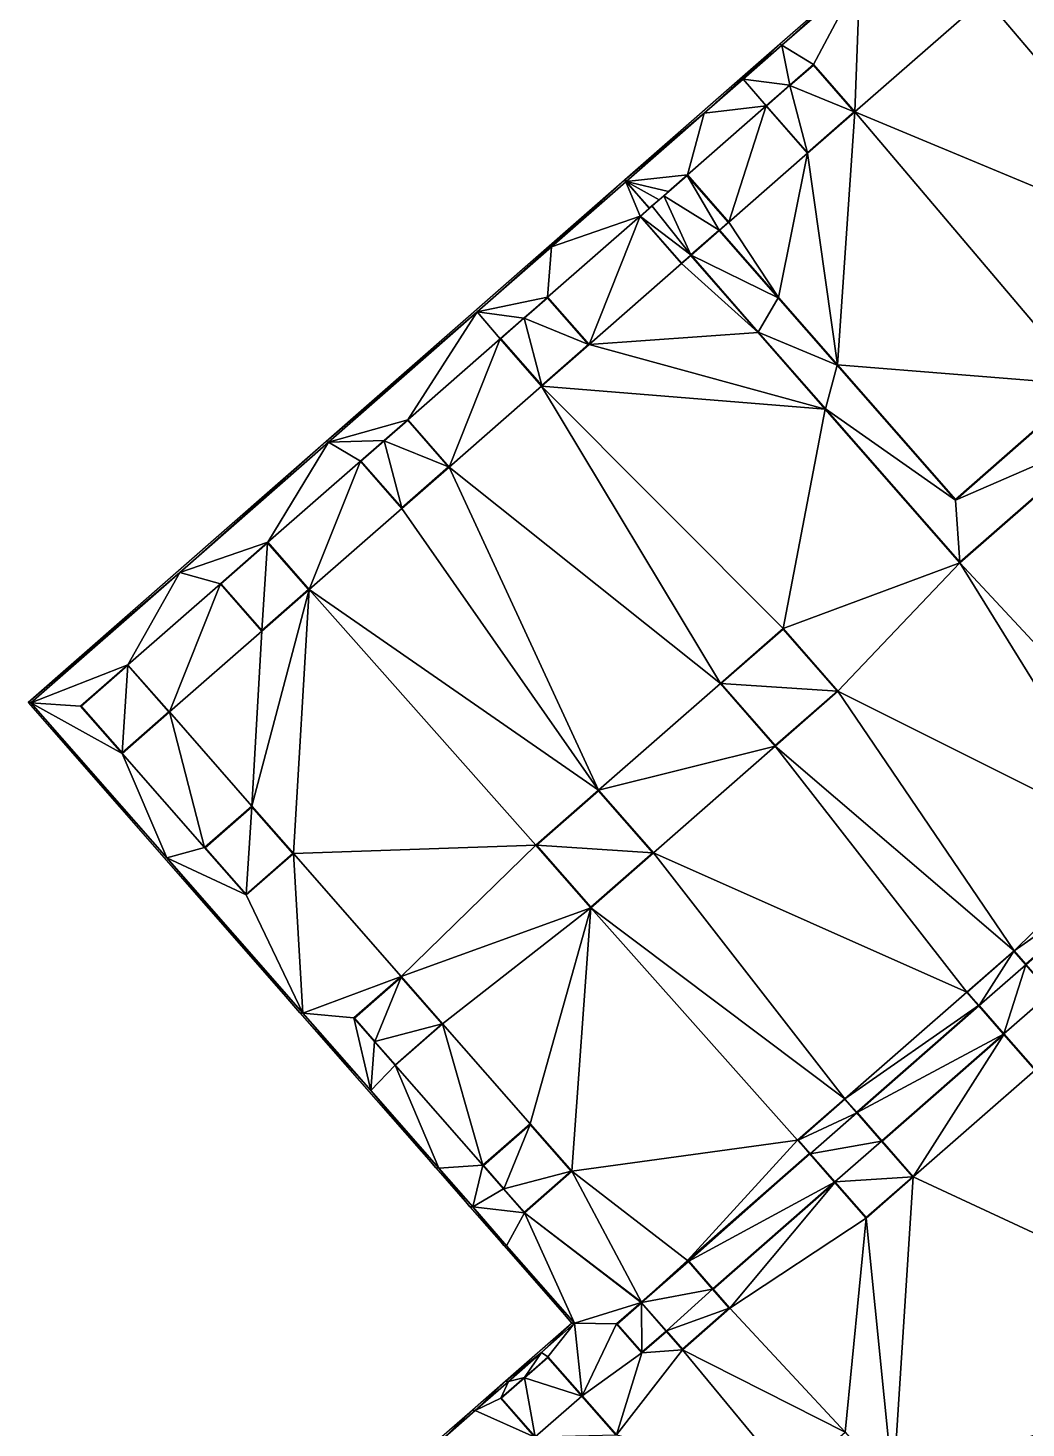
# Model space of a CAD drawing. Header units: metres. Extents: x 217325 to 217429, y 103029 to 103120.
# Drawn here: x 217325.04 to 217349.47, y 103057.4 to 103091.67 of the extents above; entities that cross this region are included whole.
import ezdxf

# ---------------------------------------------------------------- set-up
doc = ezdxf.new("R2010")
doc.units = ezdxf.units.M
doc.layers.add('_fondations', color=7, linetype='Continuous')

msp = doc.modelspace()

# ---------------------------------------------------------------- linework, layer by layer
at = {"layer": '_fondations', "color": 3, "true_color": 0x00ff00}
for points in [[(217348.464, 103092.411, 201.12), (217353.878, 103086.039, 201.12), (217349.81, 103093.59, 201.12)], [(217343.442, 103091.274, 201.12), (217343.494, 103091.253, 201.12), (217345.337, 103092.934, 201.12)], [(217345.337, 103092.934, 201.12), (217343.494, 103091.253, 201.12), (217345.398, 103092.921, 201.12)], [(217344.263, 103090.779, 201.12), (217345.398, 103092.921, 201.12), (217343.494, 103091.253, 201.12)], [(217344.263, 103090.779, 201.12), (217345.278, 103089.62, 201.12), (217345.398, 103092.921, 201.12)], [(217345.278, 103089.62, 201.12), (217348.464, 103092.411, 201.12), (217345.398, 103092.921, 201.12)], [(217345.278, 103089.62, 201.12), (217353.878, 103086.039, 201.12), (217348.464, 103092.411, 201.12)], [(217341.589, 103089.585, 201.12), (217343.442, 103091.274, 201.12), (217339.651, 103087.954, 201.12)], [(217343.442, 103091.274, 201.12), (217341.589, 103089.585, 201.12), (217342.541, 103090.419, 201.12)], [(217343.442, 103091.274, 201.12), (217342.541, 103090.419, 201.12), (217343.494, 103091.253, 201.12)], [(217343.684, 103090.271, 201.12), (217343.494, 103091.253, 201.12), (217342.541, 103090.419, 201.12)], [(217343.494, 103091.253, 201.12), (217343.684, 103090.271, 201.12), (217344.263, 103090.779, 201.12)], [(217344.262, 103090.765, 200.6), (217344.263, 103090.779, 201.12), (217343.684, 103090.271, 201.12)], [(217344.262, 103090.765, 200.6), (217345.264, 103089.621, 200.6), (217344.263, 103090.779, 201.12)], [(217344.263, 103090.779, 201.12), (217345.264, 103089.621, 200.6), (217345.278, 103089.62, 201.12)], [(217344.262, 103090.765, 200.6), (217343.684, 103090.271, 201.12), (217343.69, 103090.264, 200.6)], [(217345.264, 103089.621, 200.6), (217344.262, 103090.765, 200.6), (217343.69, 103090.264, 200.6)], [(217341.589, 103089.585, 201.12), (217343.105, 103089.764, 201.12), (217342.541, 103090.419, 201.12)], [(217342.541, 103090.419, 201.12), (217343.105, 103089.764, 201.12), (217343.684, 103090.271, 201.12)], [(217343.105, 103089.764, 201.12), (217343.119, 103089.763, 200.6), (217343.684, 103090.271, 201.12)], [(217343.684, 103090.271, 201.12), (217343.119, 103089.763, 200.6), (217343.69, 103090.264, 200.6)], [(217343.119, 103089.763, 200.6), (217344.12, 103088.62, 200.6), (217343.69, 103090.264, 200.6)], [(217344.12, 103088.62, 200.6), (217345.264, 103089.621, 200.6), (217343.69, 103090.264, 200.6)], [(217341.179, 103088.077, 201.12), (217343.105, 103089.764, 201.12), (217341.589, 103089.585, 201.12)], [(217341.179, 103088.077, 201.12), (217342.193, 103086.919, 201.12), (217343.105, 103089.764, 201.12)], [(217343.105, 103089.764, 201.12), (217342.193, 103086.919, 201.12), (217344.119, 103088.606, 201.12)], [(217343.119, 103089.763, 200.6), (217343.105, 103089.764, 201.12), (217344.119, 103088.606, 201.12)], [(217344.12, 103088.62, 200.6), (217343.119, 103089.763, 200.6), (217344.119, 103088.606, 201.12)], [(217339.651, 103087.954, 201.12), (217339.684, 103087.917, 201.12), (217341.589, 103089.585, 201.12)], [(217341.179, 103088.077, 201.12), (217341.589, 103089.585, 201.12), (217339.684, 103087.917, 201.12)], [(217344.12, 103088.62, 200.6), (217344.119, 103088.606, 201.12), (217345.278, 103089.62, 201.12)], [(217345.278, 103089.62, 201.12), (217344.119, 103088.606, 201.12), (217344.854, 103083.426, 201.12)], [(217345.264, 103089.621, 200.6), (217344.12, 103088.62, 200.6), (217345.278, 103089.62, 201.12)], [(217350.94, 103082.935, 201.12), (217345.278, 103089.62, 201.12), (217344.854, 103083.426, 201.12)], [(217353.878, 103086.039, 201.12), (217345.278, 103089.62, 201.12), (217350.94, 103082.935, 201.12)], [(217344.119, 103088.606, 201.12), (217342.193, 103086.919, 201.12), (217343.411, 103085.074, 201.12)], [(217344.854, 103083.426, 201.12), (217344.119, 103088.606, 201.12), (217343.411, 103085.074, 201.12)], [(217341.179, 103088.077, 201.12), (217339.684, 103087.917, 201.12), (217340.716, 103087.672, 201.12)], [(217341.954, 103086.722, 200.6), (217341.178, 103088.063, 200.6), (217340.606, 103087.563, 200.6)], [(217340.716, 103087.672, 201.12), (217340.606, 103087.563, 200.6), (217341.178, 103088.063, 200.6)], [(217341.178, 103088.063, 200.6), (217341.179, 103088.077, 201.12), (217340.716, 103087.672, 201.12)], [(217341.178, 103088.063, 200.6), (217342.193, 103086.919, 201.12), (217341.179, 103088.077, 201.12)], [(217341.178, 103088.063, 200.6), (217342.179, 103086.92, 200.6), (217342.193, 103086.919, 201.12)], [(217342.179, 103086.92, 200.6), (217341.178, 103088.063, 200.6), (217341.954, 103086.722, 200.6)], [(217336.036, 103084.721, 201.32), (217339.644, 103087.948, 201.32), (217332.343, 103081.553, 201.32)], [(217339.644, 103087.948, 201.32), (217336.036, 103084.721, 201.32), (217337.856, 103086.316, 201.32)], [(217339.677, 103087.91, 201.32), (217339.644, 103087.948, 201.32), (217337.856, 103086.316, 201.32)], [(217340.02, 103087.063, 201.32), (217339.677, 103087.91, 201.32), (217337.856, 103086.316, 201.32)], [(217339.644, 103087.948, 201.32), (217339.677, 103087.91, 201.32), (217339.651, 103087.954, 201.12)], [(217339.677, 103087.91, 201.32), (217339.684, 103087.917, 201.12), (217339.651, 103087.954, 201.12)], [(217339.684, 103087.917, 201.12), (217339.677, 103087.91, 201.32), (217340.246, 103087.26, 201.32)], [(217339.677, 103087.91, 201.32), (217340.02, 103087.063, 201.32), (217340.246, 103087.26, 201.32)], [(217339.684, 103087.917, 201.12), (217340.246, 103087.26, 201.32), (217340.253, 103087.267, 201.12)], [(217339.684, 103087.917, 201.12), (217340.253, 103087.267, 201.12), (217340.485, 103087.47, 201.12)], [(217339.684, 103087.917, 201.12), (217340.485, 103087.47, 201.12), (217340.716, 103087.672, 201.12)], [(217340.32, 103087.312, 200.6), (217340.485, 103087.47, 201.12), (217340.253, 103087.267, 201.12)], [(217340.485, 103087.47, 201.12), (217340.32, 103087.312, 200.6), (217340.606, 103087.563, 200.6)], [(217341.262, 103086.116, 200.6), (217340.606, 103087.563, 200.6), (217340.32, 103087.312, 200.6)], [(217340.606, 103087.563, 200.6), (217340.716, 103087.672, 201.12), (217340.485, 103087.47, 201.12)], [(217341.262, 103086.116, 200.6), (217341.954, 103086.722, 200.6), (217340.606, 103087.563, 200.6)], [(217340.02, 103087.063, 201.32), (217337.757, 103085.08, 201.32), (217338.772, 103083.922, 201.32)], [(217337.757, 103085.08, 201.32), (217340.02, 103087.063, 201.32), (217337.856, 103086.316, 201.32)], [(217341.035, 103085.904, 201.32), (217340.02, 103087.063, 201.32), (217338.772, 103083.922, 201.32)], [(217340.02, 103087.063, 201.32), (217340.034, 103087.062, 200.6), (217340.246, 103087.26, 201.32)], [(217341.036, 103085.918, 200.6), (217340.034, 103087.062, 200.6), (217340.02, 103087.063, 201.32)], [(217341.036, 103085.918, 200.6), (217340.02, 103087.063, 201.32), (217341.035, 103085.904, 201.32)], [(217341.262, 103086.116, 200.6), (217340.32, 103087.312, 200.6), (217340.034, 103087.062, 200.6)], [(217340.246, 103087.26, 201.32), (217340.034, 103087.062, 200.6), (217340.32, 103087.312, 200.6)], [(217340.034, 103087.062, 200.6), (217341.036, 103085.918, 200.6), (217341.262, 103086.116, 200.6)], [(217340.253, 103087.267, 201.12), (217340.246, 103087.26, 201.32), (217340.32, 103087.312, 200.6)], [(217341.96, 103086.715, 200.75), (217341.954, 103086.722, 200.6), (217341.262, 103086.116, 200.6)], [(217341.268, 103086.109, 200.75), (217341.96, 103086.715, 200.75), (217341.262, 103086.116, 200.6)], [(217341.96, 103086.715, 200.75), (217341.268, 103086.109, 200.75), (217343.405, 103085.065, 200.75)], [(217341.968, 103086.721, 201.12), (217342.179, 103086.92, 200.6), (217341.954, 103086.722, 200.6)], [(217341.96, 103086.715, 200.75), (217341.968, 103086.721, 201.12), (217341.954, 103086.722, 200.6)], [(217341.968, 103086.721, 201.12), (217341.96, 103086.715, 200.75), (217343.411, 103085.074, 201.12)], [(217343.411, 103085.074, 201.12), (217341.96, 103086.715, 200.75), (217343.405, 103085.065, 200.75)], [(217342.179, 103086.92, 200.6), (217341.968, 103086.721, 201.12), (217342.193, 103086.919, 201.12)], [(217342.193, 103086.919, 201.12), (217341.968, 103086.721, 201.12), (217343.411, 103085.074, 201.12)], [(217336.036, 103084.721, 201.32), (217337.757, 103085.08, 201.32), (217337.856, 103086.316, 201.32)], [(217341.036, 103085.918, 200.6), (217341.035, 103085.904, 201.32), (217341.261, 103086.102, 201.32)], [(217341.035, 103085.904, 201.32), (217342.908, 103084.221, 201.32), (217341.261, 103086.102, 201.32)], [(217341.036, 103085.918, 200.6), (217341.261, 103086.102, 201.32), (217341.262, 103086.116, 200.6)], [(217341.261, 103086.102, 201.32), (217341.268, 103086.109, 200.75), (217341.262, 103086.116, 200.6)], [(217341.268, 103086.109, 200.75), (217341.261, 103086.102, 201.32), (217342.914, 103084.23, 200.75)], [(217342.914, 103084.23, 200.75), (217341.261, 103086.102, 201.32), (217342.908, 103084.221, 201.32)], [(217341.268, 103086.109, 200.75), (217342.914, 103084.23, 200.75), (217343.405, 103085.065, 200.75)], [(217341.035, 103085.904, 201.32), (217338.772, 103083.922, 201.32), (217342.908, 103084.221, 201.32)], [(217337.757, 103085.08, 201.32), (217336.036, 103084.721, 201.32), (217337.178, 103084.573, 201.32)], [(217337.756, 103085.066, 200.6), (217337.757, 103085.08, 201.32), (217337.178, 103084.573, 201.32)], [(217337.756, 103085.066, 200.6), (217337.178, 103084.573, 201.32), (217337.184, 103084.566, 200.6)], [(217338.757, 103083.923, 200.6), (217337.756, 103085.066, 200.6), (217337.184, 103084.566, 200.6)], [(217337.757, 103085.08, 201.32), (217337.756, 103085.066, 200.6), (217338.772, 103083.922, 201.32)], [(217337.756, 103085.066, 200.6), (217338.757, 103083.923, 200.6), (217338.772, 103083.922, 201.32)], [(217342.914, 103084.23, 200.75), (217344.849, 103083.416, 200.75), (217343.405, 103085.065, 200.75)], [(217344.854, 103083.426, 201.12), (217343.411, 103085.074, 201.12), (217343.405, 103085.065, 200.75)], [(217344.854, 103083.426, 201.12), (217343.405, 103085.065, 200.75), (217344.849, 103083.416, 200.75)], [(217332.343, 103081.553, 201.32), (217332.395, 103081.532, 201.32), (217336.036, 103084.721, 201.32)], [(217334.335, 103082.083, 201.32), (217336.036, 103084.721, 201.32), (217332.395, 103081.532, 201.32)], [(217334.335, 103082.083, 201.32), (217336.598, 103084.066, 201.32), (217336.036, 103084.721, 201.32)], [(217336.036, 103084.721, 201.32), (217336.598, 103084.066, 201.32), (217337.178, 103084.573, 201.32)], [(217336.598, 103084.066, 201.32), (217336.612, 103084.065, 200.6), (217337.178, 103084.573, 201.32)], [(217337.178, 103084.573, 201.32), (217336.612, 103084.065, 200.6), (217337.184, 103084.566, 200.6)], [(217336.612, 103084.065, 200.6), (217337.614, 103082.921, 200.6), (217337.184, 103084.566, 200.6)], [(217337.614, 103082.921, 200.6), (217338.757, 103083.923, 200.6), (217337.184, 103084.566, 200.6)], [(217336.598, 103084.066, 201.32), (217334.335, 103082.083, 201.32), (217335.35, 103080.925, 201.32)], [(217337.613, 103082.907, 201.32), (217336.598, 103084.066, 201.32), (217335.35, 103080.925, 201.32)], [(217337.614, 103082.921, 200.6), (217336.612, 103084.065, 200.6), (217336.598, 103084.066, 201.32)], [(217337.614, 103082.921, 200.6), (217336.598, 103084.066, 201.32), (217337.613, 103082.907, 201.32)], [(217338.757, 103083.923, 200.6), (217337.614, 103082.921, 200.6), (217337.613, 103082.907, 201.32)], [(217338.757, 103083.923, 200.6), (217337.613, 103082.907, 201.32), (217338.772, 103083.922, 201.32)], [(217338.772, 103083.922, 201.32), (217337.613, 103082.907, 201.32), (217344.555, 103082.341, 201.32)], [(217338.772, 103083.922, 201.32), (217344.555, 103082.341, 201.32), (217342.908, 103084.221, 201.32)], [(217342.908, 103084.221, 201.32), (217344.559, 103082.351, 200.75), (217342.914, 103084.23, 200.75)], [(217344.555, 103082.341, 201.32), (217344.559, 103082.351, 200.75), (217342.908, 103084.221, 201.32)], [(217344.849, 103083.416, 200.75), (217342.914, 103084.23, 200.75), (217344.559, 103082.351, 200.75)], [(217344.559, 103082.351, 200.75), (217347.738, 103080.117, 200.75), (217344.849, 103083.416, 200.75)], [(217344.849, 103083.416, 200.75), (217347.739, 103080.131, 201.12), (217344.854, 103083.426, 201.12)], [(217347.739, 103080.131, 201.12), (217344.849, 103083.416, 200.75), (217347.738, 103080.117, 200.75)], [(217347.739, 103080.131, 201.12), (217350.94, 103082.935, 201.12), (217344.854, 103083.426, 201.12)], [(217337.613, 103082.907, 201.32), (217335.35, 103080.925, 201.32), (217341.986, 103075.624, 201.32)], [(217343.521, 103076.968, 201.32), (217337.613, 103082.907, 201.32), (217341.986, 103075.624, 201.32)], [(217337.613, 103082.907, 201.32), (217343.521, 103076.968, 201.32), (217344.555, 103082.341, 201.32)], [(217351.401, 103081.703, 200.75), (217350.943, 103082.924, 200.75), (217347.738, 103080.117, 200.75)], [(217347.739, 103080.131, 201.12), (217347.738, 103080.117, 200.75), (217350.943, 103082.924, 200.75)], [(217347.739, 103080.131, 201.12), (217350.943, 103082.924, 200.75), (217350.94, 103082.935, 201.12)], [(217343.521, 103076.968, 201.32), (217347.849, 103078.579, 201.32), (217344.555, 103082.341, 201.32)], [(217344.555, 103082.341, 201.32), (217347.85, 103078.593, 200.75), (217344.559, 103082.351, 200.75)], [(217347.85, 103078.593, 200.75), (217344.555, 103082.341, 201.32), (217347.849, 103078.579, 201.32)], [(217347.738, 103080.117, 200.75), (217344.559, 103082.351, 200.75), (217347.85, 103078.593, 200.75)], [(217334.335, 103082.083, 201.32), (217332.395, 103081.532, 201.32), (217333.756, 103081.576, 201.32)], [(217334.334, 103082.069, 200.6), (217334.335, 103082.083, 201.32), (217333.756, 103081.576, 201.32)], [(217334.334, 103082.069, 200.6), (217333.756, 103081.576, 201.32), (217333.762, 103081.569, 200.6)], [(217335.336, 103080.926, 200.6), (217334.334, 103082.069, 200.6), (217333.762, 103081.569, 200.6)], [(217334.335, 103082.083, 201.32), (217334.334, 103082.069, 200.6), (217335.35, 103080.925, 201.32)], [(217334.334, 103082.069, 200.6), (217335.336, 103080.926, 200.6), (217335.35, 103080.925, 201.32)], [(217325.042, 103075.159, 201.32), (217328.754, 103078.343, 201.32), (217332.343, 103081.553, 201.32)], [(217332.343, 103081.553, 201.32), (217328.754, 103078.343, 201.32), (217332.395, 103081.532, 201.32)], [(217330.908, 103079.082, 201.32), (217332.395, 103081.532, 201.32), (217328.754, 103078.343, 201.32)], [(217330.908, 103079.082, 201.32), (217333.177, 103081.069, 201.32), (217332.395, 103081.532, 201.32)], [(217332.395, 103081.532, 201.32), (217333.177, 103081.069, 201.32), (217333.756, 103081.576, 201.32)], [(217333.177, 103081.069, 201.32), (217333.191, 103081.068, 200.6), (217333.756, 103081.576, 201.32)], [(217333.756, 103081.576, 201.32), (217333.191, 103081.068, 200.6), (217333.762, 103081.569, 200.6)], [(217333.191, 103081.068, 200.6), (217334.192, 103079.924, 200.6), (217333.762, 103081.569, 200.6)], [(217334.192, 103079.924, 200.6), (217335.336, 103080.926, 200.6), (217333.762, 103081.569, 200.6)], [(217347.738, 103080.117, 200.75), (217347.85, 103078.593, 200.75), (217351.401, 103081.703, 200.75)], [(217347.849, 103078.579, 201.32), (217353.162, 103072.877, 201.32), (217351.404, 103081.692, 201.32)], [(217347.85, 103078.593, 200.75), (217347.849, 103078.579, 201.32), (217351.404, 103081.692, 201.32)], [(217351.404, 103081.692, 201.32), (217351.401, 103081.703, 200.75), (217347.85, 103078.593, 200.75)], [(217333.177, 103081.069, 201.32), (217330.908, 103079.082, 201.32), (217331.923, 103077.924, 201.32)], [(217334.191, 103079.91, 201.32), (217333.177, 103081.069, 201.32), (217331.923, 103077.924, 201.32)], [(217334.192, 103079.924, 200.6), (217333.191, 103081.068, 200.6), (217333.177, 103081.069, 201.32)], [(217334.192, 103079.924, 200.6), (217333.177, 103081.069, 201.32), (217334.191, 103079.91, 201.32)], [(217335.336, 103080.926, 200.6), (217334.192, 103079.924, 200.6), (217334.191, 103079.91, 201.32)], [(217335.336, 103080.926, 200.6), (217334.191, 103079.91, 201.32), (217335.35, 103080.925, 201.32)], [(217335.35, 103080.925, 201.32), (217334.191, 103079.91, 201.32), (217339.007, 103073.015, 201.32)], [(217335.35, 103080.925, 201.32), (217339.007, 103073.015, 201.32), (217341.986, 103075.624, 201.32)], [(217334.191, 103079.91, 201.32), (217331.923, 103077.924, 201.32), (217339.007, 103073.015, 201.32)], [(217329.75, 103078.067, 201.32), (217330.908, 103079.082, 201.32), (217328.754, 103078.343, 201.32)], [(217330.907, 103079.068, 200.6), (217330.908, 103079.082, 201.32), (217329.75, 103078.067, 201.32)], [(217329.764, 103078.066, 200.6), (217330.907, 103079.068, 200.6), (217329.75, 103078.067, 201.32)], [(217330.907, 103079.068, 200.6), (217329.764, 103078.066, 200.6), (217330.765, 103076.923, 200.6)], [(217331.909, 103077.924, 200.6), (217330.907, 103079.068, 200.6), (217330.765, 103076.923, 200.6)], [(217330.907, 103079.068, 200.6), (217331.909, 103077.924, 200.6), (217330.908, 103079.082, 201.32)], [(217330.908, 103079.082, 201.32), (217331.909, 103077.924, 200.6), (217331.923, 103077.924, 201.32)], [(217347.849, 103078.579, 201.32), (217343.521, 103076.968, 201.32), (217344.865, 103075.434, 201.32)], [(217352.004, 103071.863, 201.32), (217347.849, 103078.579, 201.32), (217344.865, 103075.434, 201.32)], [(217353.162, 103072.877, 201.32), (217347.849, 103078.579, 201.32), (217352.004, 103071.863, 201.32)], [(217325.042, 103075.159, 201.32), (217325.113, 103075.154, 201.32), (217328.754, 103078.343, 201.32)], [(217327.488, 103076.086, 201.32), (217328.754, 103078.343, 201.32), (217325.113, 103075.154, 201.32)], [(217327.488, 103076.086, 201.32), (217329.75, 103078.067, 201.32), (217328.754, 103078.343, 201.32)], [(217329.75, 103078.067, 201.32), (217327.488, 103076.086, 201.32), (217328.502, 103074.928, 201.32)], [(217330.764, 103076.909, 201.32), (217329.75, 103078.067, 201.32), (217328.502, 103074.928, 201.32)], [(217329.764, 103078.066, 200.6), (217329.75, 103078.067, 201.32), (217330.764, 103076.909, 201.32)], [(217330.765, 103076.923, 200.6), (217329.764, 103078.066, 200.6), (217330.764, 103076.909, 201.32)], [(217331.923, 103077.924, 201.32), (217330.764, 103076.909, 201.32), (217330.522, 103072.621, 201.32)], [(217331.923, 103077.924, 201.32), (217330.522, 103072.621, 201.32), (217331.537, 103071.463, 201.32)], [(217330.765, 103076.923, 200.6), (217330.764, 103076.909, 201.32), (217331.923, 103077.924, 201.32)], [(217331.909, 103077.924, 200.6), (217330.765, 103076.923, 200.6), (217331.923, 103077.924, 201.32)], [(217331.923, 103077.924, 201.32), (217331.537, 103071.463, 201.32), (217337.472, 103071.671, 201.32)], [(217339.007, 103073.015, 201.32), (217331.923, 103077.924, 201.32), (217337.472, 103071.671, 201.32)], [(217330.764, 103076.909, 201.32), (217328.502, 103074.928, 201.32), (217330.522, 103072.621, 201.32)], [(217342, 103075.623, 200.65), (217343.521, 103076.968, 201.32), (217341.986, 103075.624, 201.32)], [(217342, 103075.623, 200.65), (217343.52, 103076.954, 200.65), (217343.521, 103076.968, 201.32)], [(217343.52, 103076.954, 200.65), (217342, 103075.623, 200.65), (217344.851, 103075.435, 200.65)], [(217343.521, 103076.968, 201.32), (217343.52, 103076.954, 200.65), (217344.865, 103075.434, 201.32)], [(217343.52, 103076.954, 200.65), (217344.851, 103075.435, 200.65), (217344.865, 103075.434, 201.32)], [(217327.488, 103076.086, 201.32), (217325.113, 103075.154, 201.32), (217326.329, 103075.071, 201.32)], [(217326.343, 103075.071, 200.6), (217327.488, 103076.086, 201.32), (217326.329, 103075.071, 201.32)], [(217326.343, 103075.071, 200.6), (217327.487, 103076.072, 200.6), (217327.488, 103076.086, 201.32)], [(217327.487, 103076.072, 200.6), (217326.343, 103075.071, 200.6), (217327.345, 103073.927, 200.6)], [(217328.488, 103074.929, 200.6), (217327.487, 103076.072, 200.6), (217327.345, 103073.927, 200.6)], [(217327.488, 103076.086, 201.32), (217327.487, 103076.072, 200.6), (217328.502, 103074.928, 201.32)], [(217327.487, 103076.072, 200.6), (217328.488, 103074.929, 200.6), (217328.502, 103074.928, 201.32)], [(217341.986, 103075.624, 201.32), (217339.007, 103073.015, 201.32), (217343.33, 103074.09, 201.32)], [(217343.331, 103074.104, 200.65), (217342, 103075.623, 200.65), (217341.986, 103075.624, 201.32)], [(217343.331, 103074.104, 200.65), (217341.986, 103075.624, 201.32), (217343.33, 103074.09, 201.32)], [(217344.851, 103075.435, 200.65), (217342, 103075.623, 200.65), (217343.331, 103074.104, 200.65)], [(217344.851, 103075.435, 200.65), (217343.331, 103074.104, 200.65), (217343.33, 103074.09, 201.32)], [(217344.851, 103075.435, 200.65), (217343.33, 103074.09, 201.32), (217344.865, 103075.434, 201.32)], [(217343.33, 103074.09, 201.32), (217349.173, 103069.084, 201.32), (217344.865, 103075.434, 201.32)], [(217349.173, 103069.084, 201.32), (217352.004, 103071.863, 201.32), (217344.865, 103075.434, 201.32)], [(217325.042, 103075.159, 201.32), (217328.439, 103071.356, 201.32), (217325.113, 103075.154, 201.32)], [(217328.439, 103071.356, 201.32), (217325.042, 103075.159, 201.32), (217331.696, 103067.562, 201.32)], [(217327.344, 103073.913, 201.32), (217325.113, 103075.154, 201.32), (217328.439, 103071.356, 201.32)], [(217326.329, 103075.071, 201.32), (217325.113, 103075.154, 201.32), (217327.344, 103073.913, 201.32)], [(217327.345, 103073.927, 200.6), (217326.343, 103075.071, 200.6), (217326.329, 103075.071, 201.32)], [(217327.345, 103073.927, 200.6), (217326.329, 103075.071, 201.32), (217327.344, 103073.913, 201.32)], [(217328.488, 103074.929, 200.6), (217327.345, 103073.927, 200.6), (217327.344, 103073.913, 201.32)], [(217328.488, 103074.929, 200.6), (217327.344, 103073.913, 201.32), (217328.502, 103074.928, 201.32)], [(217328.502, 103074.928, 201.32), (217327.344, 103073.913, 201.32), (217329.364, 103071.607, 201.32)], [(217330.522, 103072.621, 201.32), (217328.502, 103074.928, 201.32), (217329.364, 103071.607, 201.32)], [(217339.007, 103073.015, 201.32), (217340.351, 103071.48, 201.32), (217343.33, 103074.09, 201.32)], [(217340.351, 103071.48, 201.32), (217348.015, 103068.07, 201.32), (217343.33, 103074.09, 201.32)], [(217348.015, 103068.07, 201.32), (217349.173, 103069.084, 201.32), (217343.33, 103074.09, 201.32)], [(217329.364, 103071.607, 201.32), (217327.344, 103073.913, 201.32), (217328.439, 103071.356, 201.32)], [(217337.486, 103071.67, 200.65), (217339.007, 103073.015, 201.32), (217337.472, 103071.671, 201.32)], [(217337.486, 103071.67, 200.65), (217339.006, 103073.001, 200.65), (217339.007, 103073.015, 201.32)], [(217339.006, 103073.001, 200.65), (217337.486, 103071.67, 200.65), (217340.337, 103071.481, 200.65)], [(217339.007, 103073.015, 201.32), (217339.006, 103073.001, 200.65), (217340.351, 103071.48, 201.32)], [(217339.006, 103073.001, 200.65), (217340.337, 103071.481, 200.65), (217340.351, 103071.48, 201.32)], [(217330.521, 103072.607, 200.6), (217330.522, 103072.621, 201.32), (217329.364, 103071.607, 201.32)], [(217330.521, 103072.607, 200.6), (217331.523, 103071.464, 200.6), (217330.522, 103072.621, 201.32)], [(217330.522, 103072.621, 201.32), (217331.523, 103071.464, 200.6), (217331.537, 103071.463, 201.32)], [(217329.378, 103071.606, 200.6), (217330.521, 103072.607, 200.6), (217329.364, 103071.607, 201.32)], [(217330.521, 103072.607, 200.6), (217329.378, 103071.606, 200.6), (217330.379, 103070.462, 200.6)], [(217331.523, 103071.464, 200.6), (217330.521, 103072.607, 200.6), (217330.379, 103070.462, 200.6)], [(217330.378, 103070.448, 201.32), (217329.364, 103071.607, 201.32), (217328.439, 103071.356, 201.32)], [(217329.378, 103071.606, 200.6), (217329.364, 103071.607, 201.32), (217330.378, 103070.448, 201.32)], [(217330.379, 103070.462, 200.6), (217329.378, 103071.606, 200.6), (217330.378, 103070.448, 201.32)], [(217331.537, 103071.463, 201.32), (217334.175, 103068.451, 201.32), (217337.472, 103071.671, 201.32)], [(217337.472, 103071.671, 201.32), (217334.175, 103068.451, 201.32), (217338.816, 103070.136, 201.32)], [(217338.817, 103070.15, 200.65), (217337.486, 103071.67, 200.65), (217337.472, 103071.671, 201.32)], [(217338.817, 103070.15, 200.65), (217337.472, 103071.671, 201.32), (217338.816, 103070.136, 201.32)], [(217340.337, 103071.481, 200.65), (217337.486, 103071.67, 200.65), (217338.817, 103070.15, 200.65)], [(217352.442, 103071.362, 201.32), (217352.004, 103071.863, 201.32), (217349.173, 103069.084, 201.32)], [(217330.378, 103070.448, 201.32), (217328.439, 103071.356, 201.32), (217331.766, 103067.557, 201.32)], [(217331.696, 103067.562, 201.32), (217331.766, 103067.557, 201.32), (217328.439, 103071.356, 201.32)], [(217330.379, 103070.462, 200.6), (217330.378, 103070.448, 201.32), (217331.537, 103071.463, 201.32)], [(217331.537, 103071.463, 201.32), (217330.378, 103070.448, 201.32), (217331.766, 103067.557, 201.32)], [(217331.523, 103071.464, 200.6), (217330.379, 103070.462, 200.6), (217331.537, 103071.463, 201.32)], [(217334.175, 103068.451, 201.32), (217331.537, 103071.463, 201.32), (217331.766, 103067.557, 201.32)], [(217340.337, 103071.481, 200.65), (217338.817, 103070.15, 200.65), (217338.816, 103070.136, 201.32)], [(217340.337, 103071.481, 200.65), (217338.816, 103070.136, 201.32), (217340.351, 103071.48, 201.32)], [(217338.816, 103070.136, 201.32), (217345.036, 103065.461, 201.32), (217340.351, 103071.48, 201.32)], [(217345.036, 103065.461, 201.32), (217348.015, 103068.07, 201.32), (217340.351, 103071.48, 201.32)], [(217349.463, 103068.753, 201.32), (217352.442, 103071.362, 201.32), (217349.173, 103069.084, 201.32)], [(217349.47, 103068.746, 200.75), (217352.442, 103071.362, 201.32), (217349.463, 103068.753, 201.32)], [(217334.175, 103068.451, 201.32), (217335.19, 103067.292, 201.32), (217338.816, 103070.136, 201.32)], [(217338.816, 103070.136, 201.32), (217335.19, 103067.292, 201.32), (217337.334, 103064.844, 201.32)], [(217338.816, 103070.136, 201.32), (217337.334, 103064.844, 201.32), (217338.349, 103063.685, 201.32)], [(217343.877, 103064.446, 201.32), (217338.816, 103070.136, 201.32), (217338.349, 103063.685, 201.32)], [(217343.877, 103064.446, 201.32), (217345.036, 103065.461, 201.32), (217338.816, 103070.136, 201.32)], [(217348.029, 103068.069, 200.65), (217349.173, 103069.084, 201.32), (217348.015, 103068.07, 201.32)], [(217348.029, 103068.069, 200.65), (217349.172, 103069.07, 200.65), (217349.173, 103069.084, 201.32)], [(217349.172, 103069.07, 200.65), (217348.029, 103068.069, 200.65), (217348.319, 103067.738, 200.65)], [(217349.462, 103068.739, 200.65), (217349.172, 103069.07, 200.65), (217348.319, 103067.738, 200.65)], [(217349.172, 103069.07, 200.65), (217349.463, 103068.753, 201.32), (217349.173, 103069.084, 201.32)], [(217349.463, 103068.753, 201.32), (217349.172, 103069.07, 200.65), (217349.462, 103068.739, 200.65)], [(217348.925, 103067.046, 200.65), (217349.462, 103068.739, 200.65), (217348.319, 103067.738, 200.65)], [(217349.462, 103068.739, 200.65), (217348.925, 103067.046, 200.65), (217350.068, 103068.047, 200.65)], [(217349.47, 103068.746, 200.75), (217349.463, 103068.753, 201.32), (217349.462, 103068.739, 200.65)], [(217350.076, 103068.054, 200.75), (217349.47, 103068.746, 200.75), (217349.462, 103068.739, 200.65)], [(217350.076, 103068.054, 200.75), (217349.462, 103068.739, 200.65), (217350.068, 103068.047, 200.65)], [(217333.016, 103067.436, 201.32), (217334.175, 103068.451, 201.32), (217331.766, 103067.557, 201.32)], [(217334.174, 103068.437, 200.6), (217334.175, 103068.451, 201.32), (217333.016, 103067.436, 201.32)], [(217333.031, 103067.435, 200.6), (217334.174, 103068.437, 200.6), (217333.016, 103067.436, 201.32)], [(217334.174, 103068.437, 200.6), (217333.031, 103067.435, 200.6), (217333.531, 103066.863, 200.6)], [(217335.176, 103067.293, 200.6), (217334.174, 103068.437, 200.6), (217333.531, 103066.863, 200.6)], [(217334.174, 103068.437, 200.6), (217335.176, 103067.293, 200.6), (217334.175, 103068.451, 201.32)], [(217335.176, 103067.293, 200.6), (217335.19, 103067.292, 201.32), (217334.175, 103068.451, 201.32)], [(217348.304, 103067.739, 201.32), (217348.015, 103068.07, 201.32), (217345.036, 103065.461, 201.32)], [(217348.029, 103068.069, 200.65), (217348.015, 103068.07, 201.32), (217348.304, 103067.739, 201.32)], [(217348.029, 103068.069, 200.65), (217348.304, 103067.739, 201.32), (217348.319, 103067.738, 200.65)], [(217348.925, 103067.046, 200.65), (217349.689, 103066.173, 200.65), (217350.068, 103068.047, 200.65)], [(217331.766, 103067.557, 201.32), (217331.696, 103067.562, 201.32), (217333.429, 103065.658, 201.32)], [(217333.429, 103065.658, 201.32), (217331.696, 103067.562, 201.32), (217335.022, 103063.764, 201.32)], [(217333.016, 103067.436, 201.32), (217331.766, 103067.557, 201.32), (217333.429, 103065.658, 201.32)], [(217345.326, 103065.13, 201.32), (217348.304, 103067.739, 201.32), (217345.036, 103065.461, 201.32)], [(217345.332, 103065.122, 200.75), (217348.304, 103067.739, 201.32), (217345.326, 103065.13, 201.32)], [(217345.332, 103065.122, 200.75), (217348.311, 103067.731, 200.75), (217348.304, 103067.739, 201.32)], [(217348.917, 103067.039, 200.75), (217348.311, 103067.731, 200.75), (217345.332, 103065.122, 200.75)], [(217348.304, 103067.739, 201.32), (217348.311, 103067.731, 200.75), (217348.319, 103067.738, 200.65)], [(217348.311, 103067.731, 200.75), (217348.925, 103067.046, 200.65), (217348.319, 103067.738, 200.65)], [(217348.311, 103067.731, 200.75), (217348.917, 103067.039, 200.75), (217348.925, 103067.046, 200.65)], [(217333.031, 103067.435, 200.6), (217333.016, 103067.436, 201.32), (217333.524, 103066.857, 201.32)], [(217333.016, 103067.436, 201.32), (217333.429, 103065.658, 201.32), (217333.524, 103066.857, 201.32)], [(217333.031, 103067.435, 200.6), (217333.524, 103066.857, 201.32), (217333.531, 103066.863, 200.6)], [(217334.032, 103066.292, 200.6), (217335.176, 103067.293, 200.6), (217333.531, 103066.863, 200.6)], [(217335.19, 103067.292, 201.32), (217334.032, 103066.292, 200.6), (217334.031, 103066.278, 201.32)], [(217335.19, 103067.292, 201.32), (217334.031, 103066.278, 201.32), (217336.176, 103063.829, 201.32)], [(217335.176, 103067.293, 200.6), (217334.032, 103066.292, 200.6), (217335.19, 103067.292, 201.32)], [(217337.334, 103064.844, 201.32), (217335.19, 103067.292, 201.32), (217336.176, 103063.829, 201.32)], [(217333.429, 103065.658, 201.32), (217334.031, 103066.278, 201.32), (217333.524, 103066.857, 201.32)], [(217333.524, 103066.857, 201.32), (217334.032, 103066.292, 200.6), (217333.531, 103066.863, 200.6)], [(217334.031, 103066.278, 201.32), (217334.032, 103066.292, 200.6), (217333.524, 103066.857, 201.32)], [(217345.938, 103064.43, 200.75), (217348.917, 103067.039, 200.75), (217345.332, 103065.122, 200.75)], [(217348.917, 103067.039, 200.75), (217345.938, 103064.43, 200.75), (217345.945, 103064.422, 201.32)], [(217348.924, 103067.032, 201.32), (217348.917, 103067.039, 200.75), (217345.945, 103064.422, 201.32)], [(217348.924, 103067.032, 201.32), (217345.945, 103064.422, 201.32), (217346.709, 103063.55, 201.32)], [(217349.688, 103066.159, 201.32), (217348.924, 103067.032, 201.32), (217346.709, 103063.55, 201.32)], [(217348.917, 103067.039, 200.75), (217348.924, 103067.032, 201.32), (217348.925, 103067.046, 200.65)], [(217348.924, 103067.032, 201.32), (217349.689, 103066.173, 200.65), (217348.925, 103067.046, 200.65)], [(217349.688, 103066.159, 201.32), (217349.689, 103066.173, 200.65), (217348.924, 103067.032, 201.32)], [(217334.031, 103066.278, 201.32), (217333.429, 103065.658, 201.32), (217335.093, 103063.759, 201.32)], [(217336.176, 103063.829, 201.32), (217334.031, 103066.278, 201.32), (217335.093, 103063.759, 201.32)], [(217355.601, 103059.407, 201.32), (217349.688, 103066.159, 201.32), (217346.709, 103063.55, 201.32)], [(217335.022, 103063.764, 201.32), (217335.093, 103063.759, 201.32), (217333.429, 103065.658, 201.32)], [(217343.891, 103064.445, 200.65), (217345.036, 103065.461, 201.32), (217343.877, 103064.446, 201.32)], [(217343.891, 103064.445, 200.65), (217345.035, 103065.446, 200.65), (217345.036, 103065.461, 201.32)], [(217345.035, 103065.446, 200.65), (217343.891, 103064.445, 200.65), (217345.325, 103065.115, 200.65)], [(217345.035, 103065.446, 200.65), (217345.326, 103065.13, 201.32), (217345.036, 103065.461, 201.32)], [(217345.326, 103065.13, 201.32), (217345.035, 103065.446, 200.65), (217345.325, 103065.115, 200.65)], [(217345.325, 103065.115, 200.65), (217343.891, 103064.445, 200.65), (217344.181, 103064.114, 200.65)], [(217345.931, 103064.423, 200.65), (217345.325, 103065.115, 200.65), (217344.181, 103064.114, 200.65)], [(217345.332, 103065.122, 200.75), (217345.326, 103065.13, 201.32), (217345.325, 103065.115, 200.65)], [(217345.332, 103065.122, 200.75), (217345.325, 103065.115, 200.65), (217345.931, 103064.423, 200.65)], [(217345.938, 103064.43, 200.75), (217345.332, 103065.122, 200.75), (217345.931, 103064.423, 200.65)], [(217336.19, 103063.828, 200.6), (217337.334, 103064.844, 201.32), (217336.176, 103063.829, 201.32)], [(217336.19, 103063.828, 200.6), (217337.333, 103064.829, 200.6), (217337.334, 103064.844, 201.32)], [(217337.333, 103064.829, 200.6), (217336.19, 103063.828, 200.6), (217336.691, 103063.256, 200.6)], [(217338.335, 103063.686, 200.6), (217337.333, 103064.829, 200.6), (217336.691, 103063.256, 200.6)], [(217337.334, 103064.844, 201.32), (217337.333, 103064.829, 200.6), (217338.349, 103063.685, 201.32)], [(217337.333, 103064.829, 200.6), (217338.335, 103063.686, 200.6), (217338.349, 103063.685, 201.32)], [(217341.181, 103061.499, 201.32), (217343.877, 103064.446, 201.32), (217338.349, 103063.685, 201.32)], [(217343.877, 103064.446, 201.32), (217341.181, 103061.499, 201.32), (217344.167, 103064.115, 201.32)], [(217343.891, 103064.445, 200.65), (217343.877, 103064.446, 201.32), (217344.167, 103064.115, 201.32)], [(217343.891, 103064.445, 200.65), (217344.167, 103064.115, 201.32), (217344.181, 103064.114, 200.65)], [(217344.787, 103063.422, 200.65), (217345.931, 103064.423, 200.65), (217344.181, 103064.114, 200.65)], [(217344.787, 103063.422, 200.65), (217346.695, 103063.551, 200.65), (217345.931, 103064.423, 200.65)], [(217345.945, 103064.422, 201.32), (217345.938, 103064.43, 200.75), (217345.931, 103064.423, 200.65)], [(217346.695, 103063.551, 200.65), (217345.945, 103064.422, 201.32), (217345.931, 103064.423, 200.65)], [(217345.945, 103064.422, 201.32), (217346.695, 103063.551, 200.65), (217346.709, 103063.55, 201.32)], [(217341.195, 103061.498, 200.75), (217344.167, 103064.115, 201.32), (217341.181, 103061.499, 201.32)], [(217341.195, 103061.498, 200.75), (217344.174, 103064.107, 200.75), (217344.167, 103064.115, 201.32)], [(217344.174, 103064.107, 200.75), (217341.195, 103061.498, 200.75), (217341.211, 103061.479, 200.75)], [(217344.78, 103063.415, 200.75), (217344.174, 103064.107, 200.75), (217341.211, 103061.479, 200.75)], [(217344.167, 103064.115, 201.32), (217344.174, 103064.107, 200.75), (217344.181, 103064.114, 200.65)], [(217344.174, 103064.107, 200.75), (217344.78, 103063.415, 200.75), (217344.181, 103064.114, 200.65)], [(217344.78, 103063.415, 200.75), (217344.787, 103063.422, 200.65), (217344.181, 103064.114, 200.65)], [(217335.093, 103063.759, 201.32), (217335.022, 103063.764, 201.32), (217335.854, 103062.814, 201.32)], [(217336.176, 103063.829, 201.32), (217335.093, 103063.759, 201.32), (217335.925, 103062.809, 201.32)], [(217335.854, 103062.814, 201.32), (217335.925, 103062.809, 201.32), (217335.093, 103063.759, 201.32)], [(217335.925, 103062.809, 201.32), (217336.683, 103063.25, 201.32), (217336.176, 103063.829, 201.32)], [(217336.19, 103063.828, 200.6), (217336.176, 103063.829, 201.32), (217336.683, 103063.25, 201.32)], [(217336.19, 103063.828, 200.6), (217336.683, 103063.25, 201.32), (217336.691, 103063.256, 200.6)], [(217337.191, 103062.685, 200.6), (217338.335, 103063.686, 200.6), (217336.691, 103063.256, 200.6)], [(217338.335, 103063.686, 200.6), (217337.191, 103062.685, 200.6), (217337.19, 103062.67, 201.32)], [(217338.335, 103063.686, 200.6), (217337.19, 103062.67, 201.32), (217338.349, 103063.685, 201.32)], [(217337.19, 103062.67, 201.32), (217340.054, 103060.479, 201.32), (217338.349, 103063.685, 201.32)], [(217340.054, 103060.479, 201.32), (217341.181, 103061.499, 201.32), (217338.349, 103063.685, 201.32)], [(217341.801, 103060.806, 200.75), (217344.78, 103063.415, 200.75), (217341.211, 103061.479, 200.75)], [(217344.78, 103063.415, 200.75), (217341.801, 103060.806, 200.75), (217341.807, 103060.799, 201.32)], [(217344.786, 103063.408, 201.32), (217344.78, 103063.415, 200.75), (217341.807, 103060.799, 201.32)], [(217344.786, 103063.408, 201.32), (217341.807, 103060.799, 201.32), (217342.219, 103060.329, 201.32)], [(217345.551, 103062.535, 201.32), (217344.786, 103063.408, 201.32), (217342.219, 103060.329, 201.32)], [(217344.78, 103063.415, 200.75), (217344.786, 103063.408, 201.32), (217344.787, 103063.422, 200.65)], [(217344.786, 103063.408, 201.32), (217345.552, 103062.549, 200.65), (217344.787, 103063.422, 200.65)], [(217345.551, 103062.535, 201.32), (217345.552, 103062.549, 200.65), (217344.786, 103063.408, 201.32)], [(217345.552, 103062.549, 200.65), (217346.695, 103063.551, 200.65), (217344.787, 103063.422, 200.65)], [(217346.695, 103063.551, 200.65), (217345.552, 103062.549, 200.65), (217345.551, 103062.535, 201.32)], [(217346.709, 103063.55, 201.32), (217346.695, 103063.551, 200.65), (217345.551, 103062.535, 201.32)], [(217346.217, 103055.954, 201.32), (217346.709, 103063.55, 201.32), (217345.551, 103062.535, 201.32)], [(217346.217, 103055.954, 201.32), (217355.601, 103059.407, 201.32), (217346.709, 103063.55, 201.32)], [(217335.925, 103062.809, 201.32), (217337.19, 103062.67, 201.32), (217336.683, 103063.25, 201.32)], [(217336.683, 103063.25, 201.32), (217337.191, 103062.685, 200.6), (217336.691, 103063.256, 200.6)], [(217337.19, 103062.67, 201.32), (217337.191, 103062.685, 200.6), (217336.683, 103063.25, 201.32)], [(217336.686, 103061.864, 201.32), (217335.925, 103062.809, 201.32), (217335.854, 103062.814, 201.32)], [(217337.19, 103062.67, 201.32), (217335.925, 103062.809, 201.32), (217336.756, 103061.86, 201.32)], [(217336.686, 103061.864, 201.32), (217336.756, 103061.86, 201.32), (217335.925, 103062.809, 201.32)], [(217337.19, 103062.67, 201.32), (217336.756, 103061.86, 201.32), (217338.42, 103059.961, 201.32)], [(217338.42, 103059.961, 201.32), (217340.046, 103060.472, 201.32), (217337.19, 103062.67, 201.32)], [(217340.046, 103060.472, 201.32), (217340.054, 103060.479, 201.32), (217337.19, 103062.67, 201.32)], [(217345.038, 103057.3, 201.32), (217345.551, 103062.535, 201.32), (217342.219, 103060.329, 201.32)], [(217345.038, 103057.3, 201.32), (217346.217, 103055.954, 201.32), (217345.551, 103062.535, 201.32)], [(217336.756, 103061.86, 201.32), (217336.686, 103061.864, 201.32), (217338.349, 103059.965, 201.32)], [(217338.349, 103059.965, 201.32), (217338.42, 103059.961, 201.32), (217336.756, 103061.86, 201.32)], [(217341.197, 103061.48, 201.32), (217341.181, 103061.499, 201.32), (217340.054, 103060.479, 201.32)], [(217340.06, 103060.471, 200.55), (217341.197, 103061.48, 201.32), (217340.054, 103060.479, 201.32)], [(217340.06, 103060.471, 200.55), (217341.204, 103061.473, 200.55), (217341.197, 103061.48, 201.32)], [(217341.204, 103061.473, 200.55), (217340.06, 103060.471, 200.55), (217341.793, 103060.8, 200.55)], [(217341.195, 103061.498, 200.75), (217341.181, 103061.499, 201.32), (217341.197, 103061.48, 201.32)], [(217341.195, 103061.498, 200.75), (217341.197, 103061.48, 201.32), (217341.211, 103061.479, 200.75)], [(217341.197, 103061.48, 201.32), (217341.204, 103061.473, 200.55), (217341.211, 103061.479, 200.75)], [(217341.204, 103061.473, 200.55), (217341.801, 103060.806, 200.75), (217341.211, 103061.479, 200.75)], [(217341.801, 103060.806, 200.75), (217341.204, 103061.473, 200.55), (217341.793, 103060.8, 200.55)], [(217340.06, 103060.471, 200.55), (217340.666, 103059.779, 200.55), (217341.793, 103060.8, 200.55)], [(217340.666, 103059.779, 200.55), (217342.205, 103060.329, 200.55), (217341.793, 103060.8, 200.55)], [(217341.807, 103060.799, 201.32), (217341.801, 103060.806, 200.75), (217341.793, 103060.8, 200.55)], [(217342.205, 103060.329, 200.55), (217341.807, 103060.799, 201.32), (217341.793, 103060.8, 200.55)], [(217341.807, 103060.799, 201.32), (217342.205, 103060.329, 200.55), (217342.219, 103060.329, 201.32)], [(217338.42, 103059.961, 201.32), (217339.444, 103059.945, 201.32), (217340.046, 103060.472, 201.32)], [(217339.444, 103059.945, 201.32), (217339.458, 103059.944, 200.75), (217340.046, 103060.472, 201.32)], [(217339.458, 103059.944, 200.75), (217340.053, 103060.465, 200.75), (217340.046, 103060.472, 201.32)], [(217339.458, 103059.944, 200.75), (217340.064, 103059.252, 200.75), (217340.053, 103060.465, 200.75)], [(217340.053, 103060.465, 200.75), (217340.054, 103060.479, 201.32), (217340.046, 103060.472, 201.32)], [(217340.053, 103060.465, 200.75), (217340.06, 103060.471, 200.55), (217340.054, 103060.479, 201.32)], [(217340.06, 103060.471, 200.55), (217340.053, 103060.465, 200.75), (217340.666, 103059.779, 200.55)], [(217340.053, 103060.465, 200.75), (217340.064, 103059.252, 200.75), (217340.659, 103059.773, 200.75)], [(217340.053, 103060.465, 200.75), (217340.659, 103059.773, 200.75), (217340.666, 103059.779, 200.55)], [(217341.062, 103059.328, 200.55), (217342.205, 103060.329, 200.55), (217340.666, 103059.779, 200.55)], [(217345.038, 103057.3, 201.32), (217342.219, 103060.329, 201.32), (217341.061, 103059.314, 201.32)], [(217342.205, 103060.329, 200.55), (217341.062, 103059.328, 200.55), (217341.061, 103059.314, 201.32)], [(217342.219, 103060.329, 201.32), (217342.205, 103060.329, 200.55), (217341.061, 103059.314, 201.32)], [(217337.609, 103059.25, 201.32), (217338.349, 103059.965, 201.32), (217336.728, 103058.544, 201.32)], [(217338.349, 103059.965, 201.32), (217337.609, 103059.25, 201.32), (217338.42, 103059.961, 201.32)], [(217337.768, 103059.142, 201.32), (217338.42, 103059.961, 201.32), (217337.609, 103059.25, 201.32)], [(217338.42, 103059.961, 201.32), (217337.768, 103059.142, 201.32), (217338.605, 103058.187, 201.32)], [(217339.444, 103059.945, 201.32), (217338.42, 103059.961, 201.32), (217338.605, 103058.187, 201.32)], [(217340.064, 103059.238, 201.32), (217339.444, 103059.945, 201.32), (217338.605, 103058.187, 201.32)], [(217340.064, 103059.252, 200.75), (217339.458, 103059.944, 200.75), (217339.444, 103059.945, 201.32)], [(217340.064, 103059.252, 200.75), (217339.444, 103059.945, 201.32), (217340.064, 103059.238, 201.32)], [(217340.659, 103059.773, 200.75), (217340.064, 103059.252, 200.75), (217340.665, 103059.765, 201.32)], [(217341.061, 103059.314, 201.32), (217340.665, 103059.765, 201.32), (217340.064, 103059.238, 201.32)], [(217340.064, 103059.252, 200.75), (217340.064, 103059.238, 201.32), (217340.665, 103059.765, 201.32)], [(217340.659, 103059.773, 200.75), (217340.665, 103059.765, 201.32), (217340.666, 103059.779, 200.55)], [(217340.665, 103059.765, 201.32), (217341.062, 103059.328, 200.55), (217340.666, 103059.779, 200.55)], [(217341.061, 103059.314, 201.32), (217341.062, 103059.328, 200.55), (217340.665, 103059.765, 201.32)], [(217336.728, 103058.544, 201.32), (217336.799, 103058.539, 201.32), (217337.609, 103059.25, 201.32)], [(217337.189, 103058.635, 201.32), (217337.609, 103059.25, 201.32), (217336.799, 103058.539, 201.32)], [(217337.609, 103059.25, 201.32), (217337.189, 103058.635, 201.32), (217337.768, 103059.142, 201.32)], [(217339.442, 103057.231, 201.32), (217343.691, 103056.121, 201.32), (217341.061, 103059.314, 201.32)], [(217339.442, 103057.231, 201.32), (217341.061, 103059.314, 201.32), (217340.064, 103059.238, 201.32)], [(217343.691, 103056.121, 201.32), (217345.038, 103057.3, 201.32), (217341.061, 103059.314, 201.32)], [(217346.217, 103055.954, 201.32), (217348.758, 103052.862, 201.32), (217355.601, 103059.407, 201.32)], [(217348.758, 103052.862, 201.32), (217349.773, 103051.704, 201.32), (217355.601, 103059.407, 201.32)], [(217337.767, 103059.128, 200.6), (217337.768, 103059.142, 201.32), (217337.189, 103058.635, 201.32)], [(217337.767, 103059.128, 200.6), (217337.189, 103058.635, 201.32), (217337.196, 103058.627, 200.6)], [(217337.767, 103059.128, 200.6), (217337.196, 103058.627, 200.6), (217338.597, 103058.18, 200.6)], [(217337.768, 103059.142, 201.32), (217337.767, 103059.128, 200.6), (217338.605, 103058.187, 201.32)], [(217338.605, 103058.187, 201.32), (217337.767, 103059.128, 200.6), (217338.597, 103058.18, 200.6)], [(217339.442, 103057.231, 201.32), (217340.064, 103059.238, 201.32), (217338.605, 103058.187, 201.32)], [(217336.799, 103058.539, 201.32), (217336.61, 103058.127, 201.32), (217337.189, 103058.635, 201.32)], [(217336.624, 103058.126, 200.6), (217337.189, 103058.635, 201.32), (217336.61, 103058.127, 201.32)], [(217337.189, 103058.635, 201.32), (217336.624, 103058.126, 200.6), (217337.196, 103058.627, 200.6)], [(217337.196, 103058.627, 200.6), (217336.624, 103058.126, 200.6), (217337.454, 103057.179, 200.6)], [(217338.597, 103058.18, 200.6), (217337.196, 103058.627, 200.6), (217337.454, 103057.179, 200.6)], [(217335.989, 103057.829, 201.32), (217336.728, 103058.544, 201.32), (217335.918, 103057.834, 201.32)], [(217336.728, 103058.544, 201.32), (217335.989, 103057.829, 201.32), (217336.799, 103058.539, 201.32)], [(217336.61, 103058.127, 201.32), (217336.799, 103058.539, 201.32), (217335.989, 103057.829, 201.32)], [(217335.989, 103057.829, 201.32), (217337.447, 103057.172, 201.32), (217336.61, 103058.127, 201.32)], [(217336.624, 103058.126, 200.6), (217336.61, 103058.127, 201.32), (217337.447, 103057.172, 201.32)], [(217336.624, 103058.126, 200.6), (217337.447, 103057.172, 201.32), (217337.454, 103057.179, 200.6)], [(217339.428, 103057.232, 200.6), (217338.597, 103058.18, 200.6), (217337.454, 103057.179, 200.6)], [(217339.428, 103057.232, 200.6), (217338.605, 103058.187, 201.32), (217338.597, 103058.18, 200.6)], [(217339.428, 103057.232, 200.6), (217339.442, 103057.231, 201.32), (217338.605, 103058.187, 201.32)], [(217335.108, 103057.123, 201.32), (217335.178, 103057.118, 201.32), (217335.918, 103057.834, 201.32)], [(217335.178, 103057.118, 201.32), (217335.989, 103057.829, 201.32), (217335.918, 103057.834, 201.32)], [(217335.178, 103057.118, 201.32), (217337.447, 103057.172, 201.32), (217335.989, 103057.829, 201.32)]]:
    msp.add_3dface(points, dxfattribs=at)

doc.saveas('drawing.dxf')
